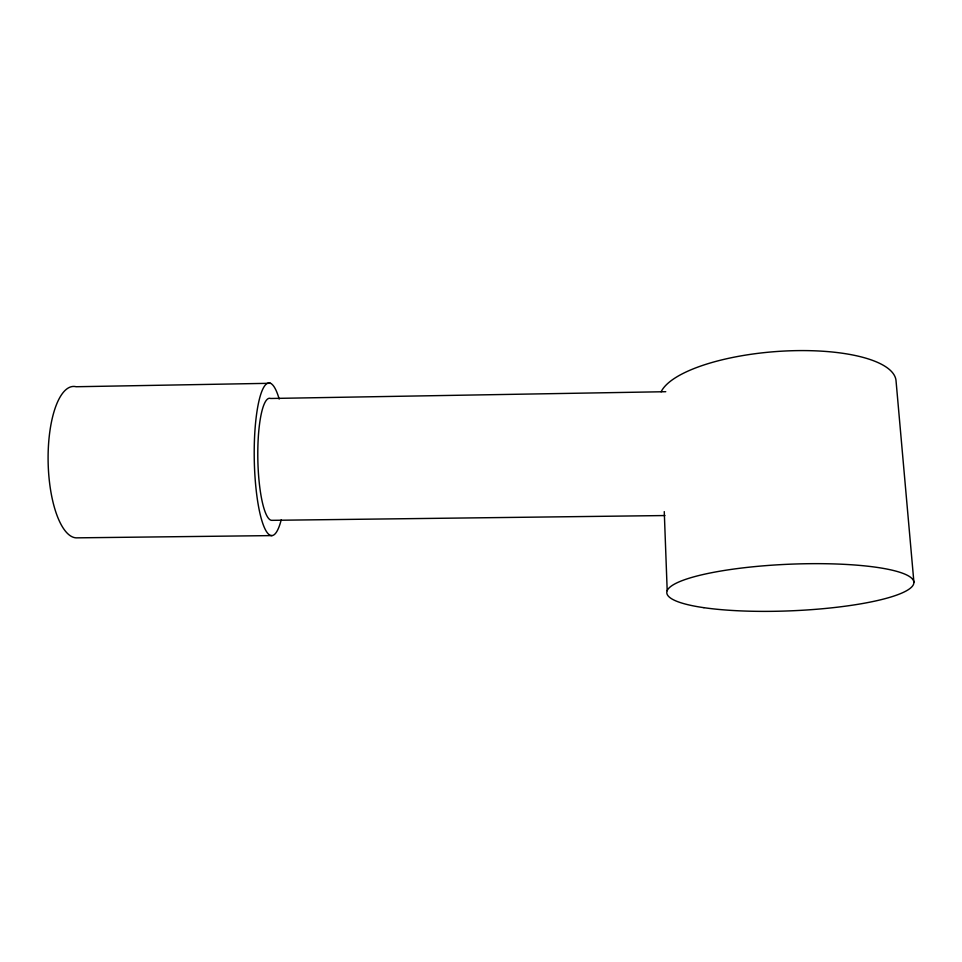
<?xml version="1.0" encoding="UTF-8"?>
<svg xmlns="http://www.w3.org/2000/svg" width="962" height="962" viewBox="0 0 962 962"><rect width="100%" height="100%" fill="white"/><g stroke="black" fill="none" stroke-linecap="round" stroke-linejoin="round"><path stroke-width="1.44" d="M270.478 383.285L76.094 386.736A75.733 27.044 88.7 0 0 48.1 459.776A75.733 27.044 88.7 0 0 77.345 537.842L272.078 535.593M665.764 391.702L270.647 398.484A61.027 12.855 88.9 0 0 257.804 457.275A61.027 12.855 88.9 0 0 271.909 520.334L664.922 515.548M913.9 582.19L896.043 380.892A118.542 38.42 -4.4 0 0 785.762 350.974A118.542 38.42 -4.4 0 0 661.122 391.811M664.261 511.604L667.195 590.692M281.181 519.961A76.335 16.089 88.9 0 1 259.343 510.618A76.335 16.089 88.9 0 1 257.648 407.407A76.335 16.089 88.9 0 1 279.184 399.074M703.907 607.683A123.653 23.316 -2.4 0 0 910.016 588.467A123.653 23.316 -2.4 0 0 757.178 566.377A123.653 23.316 -2.4 0 0 703.907 607.683"/></g></svg>
